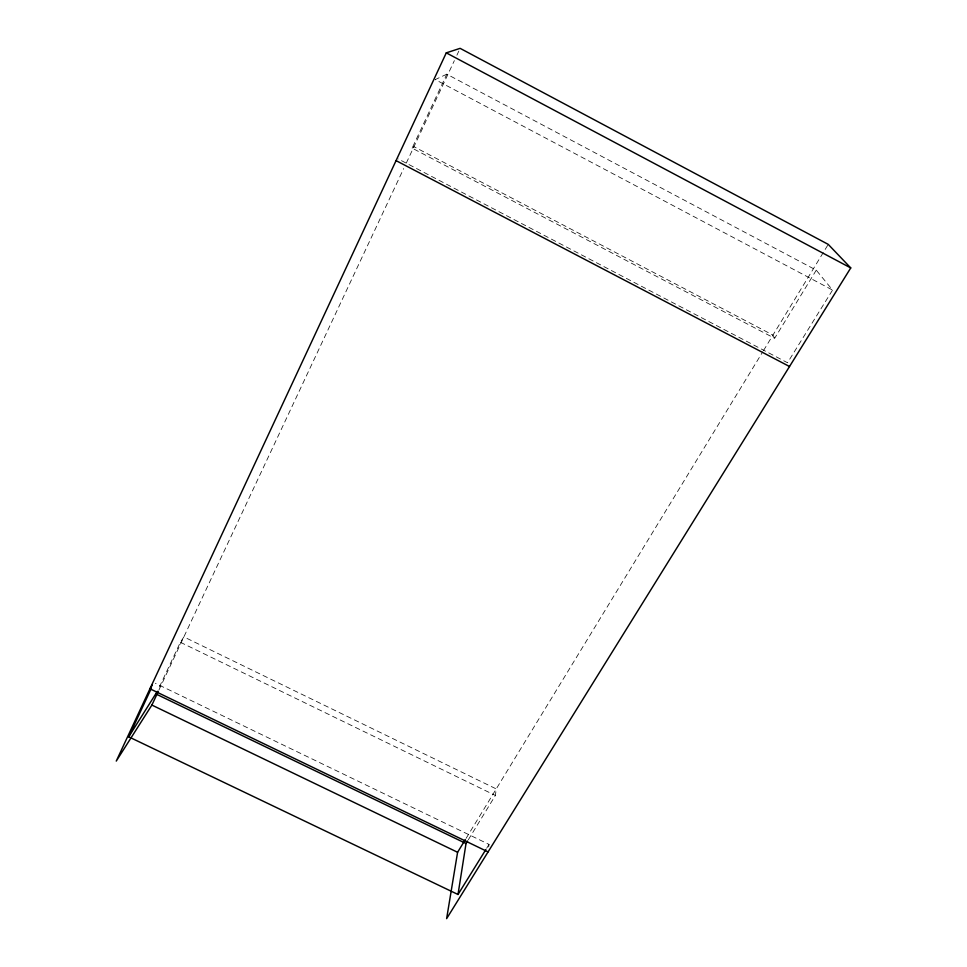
<?xml version="1.0" encoding="UTF-8"?>
<svg xmlns="http://www.w3.org/2000/svg" width="967" height="967" viewBox="0 0 967 967"><rect width="100%" height="100%" fill="white"/><g stroke="black" fill="none" stroke-linecap="round" stroke-linejoin="round"><path stroke-width="0.73" stroke-dasharray="4.83 3.63" d="M488.71 846.911L489.036 844.409L155.349 683.258M468.342 839.731L495.394 795.454L496.24 788.915L183.875 636.902L180.37 642.269L157.996 689.954M816.269 270.168L774.64 338.317L412.123 148.132L446.814 74.181L816.269 270.168L832.563 290.064L787.525 362.734L398.223 158.951M158.914 690.075L403.698 168.56M406.273 163.097L454.357 60.643M456.92 55.179L458.841 51.082M466.106 838.341L762.721 351.855M763.507 350.562L828.248 244.385M486.655 848.264L489.036 844.409M412.123 148.132L413.961 146.706L772.947 335.09L774.64 338.317M446.814 74.181L435.235 79.584L832.563 290.064M180.37 642.269L495.394 795.454"/><path stroke-width="1.45" d="M151.456 688.021L128.708 736.818L458.007 894.487L466.021 843.526L467.569 841M465.332 839.61L457.596 852.278L446.621 918.65L850.742 267.932L828.248 244.385L460.123 48.35L446.283 52.847L116.258 761.089L151.879 705.076L158.274 691.441M128.708 736.818L157.355 691.32M458.007 894.487L485.857 849.546M152.375 685.071L149.945 688.782L488.069 851.903M151.879 705.076L457.596 852.278M156.086 694.04L466.021 843.526M396.059 160.619L789.519 366.517M446.283 52.847L850.742 267.932"/></g></svg>
